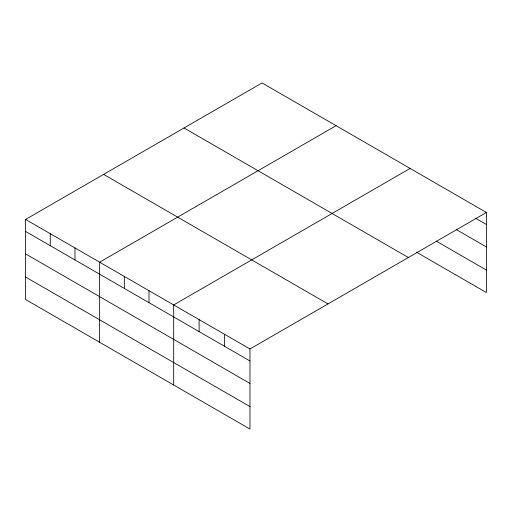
<?xml version="1.0" encoding="UTF-8"?>
<svg xmlns="http://www.w3.org/2000/svg" width="512" height="512" viewBox="0 0 512 512"><rect width="100%" height="100%" fill="white"/><g stroke="black" fill="none" stroke-linecap="round" stroke-linejoin="round"><path stroke-width="0.77" d="M486.4 212.474L262.035 82.938L25.6 219.443L25.6 299.526L249.965 429.062L249.965 348.979L486.4 212.474L486.4 292.557L416.301 252.083M336.077 125.683L99.642 262.189L99.642 342.272M410.118 168.429L173.683 304.934L173.683 385.018M476.09 218.515L486.4 224.467M456.16 229.478L486.4 246.938M436.23 241.12L486.4 270.086M184.013 127.987L408.378 257.523M103.622 174.394L327.987 303.93M25.6 219.443L249.965 348.979M25.6 231.437L249.965 360.973M25.6 253.907L249.965 383.443M25.6 277.056L249.965 406.592M224.538 334.298L224.538 346.291M199.11 319.616L199.11 331.61M148.998 290.688L148.998 302.682M124.32 276.442L124.32 288.435M74.963 247.942L74.963 259.936M50.278 233.69L50.278 245.683"/></g></svg>
